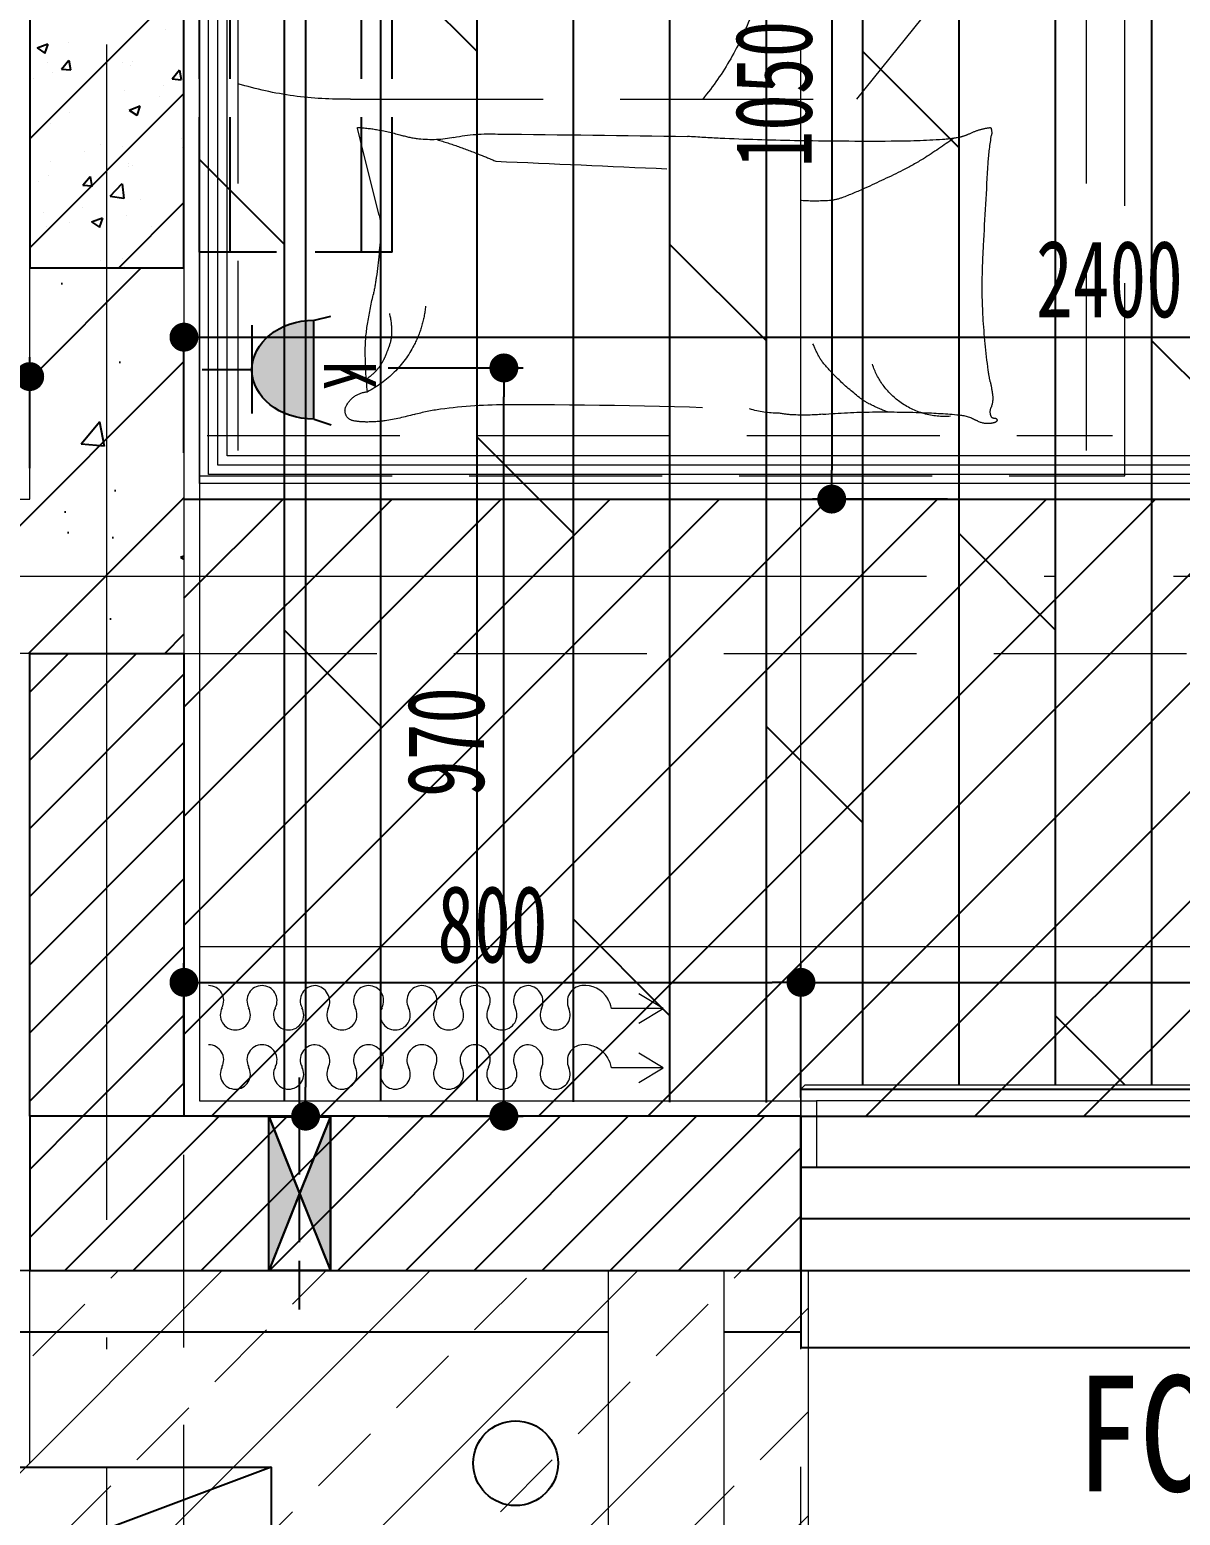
# Model space of a CAD drawing. Header units: millimetres. Extents: x 815519 to 890079, y 147095 to 251022.
# Drawn here: x 845512 to 847004, y 209400 to 211326 of the extents above; entities that cross this region are included whole.
import ezdxf
from ezdxf.enums import TextEntityAlignment as Align

# ---------------------------------------------------------------- set-up
doc = ezdxf.new("R2010")
doc.units = ezdxf.units.MM
doc.header["$LTSCALE"] = 1000
doc.linetypes.add('DASH', pattern=[0.35, 0.25, -0.1])
doc.linetypes.add('DOTE', pattern=[61.468, 50.8, -5.08, 0.508, -5.08])
doc.layers.get('Defpoints').update_dxf_attribs({"color": 1})
for name, color, linetype in [('-02插座图层', 30, 'Continuous'), ('A-完成面尺寸标注', 53, 'Continuous'), ('DOOR_FIRE', 4, 'Continuous'), ('DOOR_FIRE_TEXT', 7, 'Continuous'), ('EL-插座设备', 11, 'Continuous'), ('FC-材料分缝', 8, 'Continuous'), ('KTIAO', 125, 'Continuous'), ('L-立面', 7, 'Continuous'), ('PC_预制内墙', 31, 'Continuous'), ('PC_预制外墙', 11, 'Continuous'), ('PC_预制外墙填充', 252, 'Continuous'), ('PIPE-凝结', 150, 'Continuous'), ('PUB_HATCH', 8, 'Continuous'), ('Q◆03 公共标注', 44, 'Continuous'), ('SURFACE', 6, 'Continuous'), ('X-新风设备图', 8, 'Continuous'), ('看线', 163, 'Continuous'), ('砌墙(拆）', 12, 'Continuous'), ('空调', 9, 'Continuous')]:
    doc.layers.add(name, color=color, linetype=linetype)
for name, color, linetype, lineweight in [('EL-插座尺寸', 53, 'Continuous', 0), ('FF-活动家具', 33, 'Continuous', 0), ('FF-窗帘', 8, 'Continuous', 0), ('L-梁', 91, 'DASH', 0), ('RC-天花灯具尺寸', 53, 'Continuous', 0), ('RC-天花造型', 40, 'Continuous', 0), ('S-WALL', 255, 'Continuous', 0), ('S-装饰完成线', 30, 'Continuous', 0), ('S-轴线', 149, 'DOTE', 0), ('预留洞-空调', 6, 'Continuous', 25)]:
    doc.layers.add(name, color=color, linetype=linetype, lineweight=lineweight)
doc.styles.add('COMPLEX', font='COMPLEX')
doc.styles.add('DIM_FONT', font='SIMPLEX', dxfattribs={"width": 0.7, "bigfont": 'GBCBIG'})
doc.styles.get("Standard").update_dxf_attribs({"font": 'gbenor.shx', "bigfont": 'gbcbig.shx'})
doc.styles.add('TH-STYLE1', font='', dxfattribs={"width": 0.7})
doc.styles.add('宋体', font='', dxfattribs={"width": 0.8})
doc.styles.add('文字标注', font='')
doc.styles.get('TH-STYLE1').set_extended_font_data('STFangsong')
doc.styles.get('宋体').set_extended_font_data('NSimSun')
doc.styles.get('文字标注').set_extended_font_data('SimSun')
doc.linetypes.add('空调冷凝水管', pattern='A,0.14,-0.075,0.14,-0.075,0.14,-0.075,0.14,-0.075,0.14,-0.25,["N",Standard,S=0.2,R=0,X=-0.1,Y=-0.1],-0.25', length=1.5)
doc.dimstyles.new('[布局]1：50', dxfattribs={"dimtxt": 2, "dimasz": 0.75, "dimexe": 0.5, "dimexo": 0.8, "dimgap": 0.5, "dimtad": 1, "dimdec": 0, "dimlfac": 50, "dimrnd": 5, "dimdsep": 46, "dimtxsty": 'TH-STYLE1', "dimblk": 'DOT', "dimcen": 1, "dimdle": 0.5, "dimclrd": 53, "dimclre": 53, "dimclrt": 53, "dimadec": 0, "dimazin": 0, "dimtfac": 1, "dimtdec": 0, "dimtix": 1, "dimtmove": 2, "dimatfit": 3, "dimldrblk": 'HBA_DIMENSION_TICK-天华', "dimfxl": 3, "dimfxlon": 1, "dimarcsym": 0})
doc.dimstyles.new('TH-1：50', dxfattribs={"dimscale": 50, "dimtxt": 2, "dimasz": 0.75, "dimexe": 0.5, "dimexo": 0.8, "dimgap": 0.5, "dimtad": 1, "dimdec": 0, "dimrnd": 5, "dimdsep": 46, "dimtxsty": 'TH-STYLE1', "dimblk": 'DOT', "dimcen": 1, "dimdle": 0.5, "dimclrd": 53, "dimclre": 53, "dimclrt": 2, "dimadec": 0, "dimazin": 2, "dimtfac": 1, "dimtdec": 0, "dimtix": 1, "dimtmove": 2, "dimatfit": 3, "dimldrblk": 'HBA_DIMENSION_TICK-天华', "dimfxl": 3, "dimfxlon": 1, "dimarcsym": 0})
doc.dimstyles.new('TH-[布局]1：50', dxfattribs={"dimscale": 0, "dimtxt": 2, "dimasz": 0.75, "dimexe": 0.3, "dimexo": 0.8, "dimgap": 0.5, "dimtad": 1, "dimdec": 0, "dimrnd": 5, "dimdsep": 46, "dimtxsty": 'TH-STYLE1', "dimblk": 'DOT', "dimcen": 1, "dimdle": 0.5, "dimclrd": 53, "dimclre": 53, "dimclrt": 53, "dimadec": 0, "dimazin": 2, "dimtfac": 1, "dimtdec": 0, "dimtix": 1, "dimtmove": 2, "dimatfit": 3, "dimldrblk": 'HBA_DIMENSION_TICK-天华', "dimfxl": 3, "dimfxlon": 1, "dimarcsym": 0})

# ---------------------------------------------------------------- blocks, each defined once
blk = doc.blocks.new('A$C25BE450F')
at = {"layer": 'FF-活动家具', "linetype": 'DASH'}
for p, q in [((-1200, -26.6), (-1200, 2078.2)), ((-1200, 2078.2), (0, 2078.2)), ((0, 2078.2), (0, 0)), ((-1150, 49.2), (-1150, 2045.4)), ((-50, 49.2), (-50, 2045.4)), ((-1190.1, 2025.8), (-16.2, 2025.8))]:
    blk.add_line(p, q, dxfattribs=at)
for points in [[(-1000.7, 2006.6, 0.494818), (-1009.8, 1987.8)], [(-983, 2008.3, 0.049225), (-1000.7, 2006.6)], [(-959.3, 2006.6, 0.036831), (-983, 2008.3)], [(-921.4, 1998.4, 0.031893), (-959.3, 2006.6)], [(-214.8, 1999.1, 0.111249), (-192.2, 2006.4)], [(-173.5, 1989.4, -0.191716), (-173.5, 2000.9, -0.363489), (-168.6, 2003.5, 0.585858), (-165.9, 2006.6, 0.215512), (-167.9, 2008.6, 0.076444), (-175.3, 2010.3, 0.153708), (-192.2, 2006.4)], [(-1009.8, 1987.8, 0.263368), (-981.9, 1969)], [(-921.4, 1998.4, 0.035863), (-887.5, 1991.4, 0.032941), (-797.8, 1985.5, 0.009477), (-486.6, 1991.4, -0.073374), (-449.1, 1996.8)], [(-428.8, 1999.1, 0.033397), (-449.1, 1996.8)], [(-391.8, 1998.3, 0.03204), (-428.8, 1999.1)], [(-391.8, 1998.3, 0.018442), (-327.4, 1995.3)], [(-331.8, 1984.6, 0.048685), (-344.3, 1976.5)], [(-308, 1995.2, 0.027842), (-331.8, 1984.6)], [(-327.4, 1995.3, 0.010837), (-262.7, 1996.1)], [(-260.6, 1997.4, 0.088153), (-291.8, 1982.2, 0.077547), (-313.4, 1960.6)], [(-262.7, 1996.1, 0.014624), (-214.8, 1999.1)], [(-226, 2000.9, 0.088153), (-260.6, 1997.4)], [(-171.6, 1972.8, 0.129675), (-173.5, 1989.4)], [(-982, 1969.3, 0.027201), (-984.9, 1915.9)], [(-947.3, 1943.7, 0.077379), (-982.1, 1969.1)], [(-344.3, 1976.5, 0.023666), (-372.3, 1952.2)], [(-174.6, 1956, 0.01735), (-171.6, 1972.8)], [(-969.3, 1940, 0.05369), (-983.5, 1953)], [(-372.3, 1952.2, 0.031223), (-391.3, 1931.5)], [(-313.4, 1960.6, 0.077547), (-327.4, 1933.4)], [(-174.6, 1956, 0.019326), (-177.2, 1940.9)], [(-961.2, 1927.8, 0.070312), (-969.3, 1940)], [(-957.5, 1919.2, 0.015448), (-961.2, 1927.8)], [(-911.9, 1884.4, 0.047525), (-921.8, 1909, 0.077379), (-947.3, 1943.7)], [(-391.3, 1931.5, 0.046801), (-396.4, 1923.8)], [(-177.2, 1940.9, 0.018818), (-183.8, 1872.5)], [(-984.9, 1915.9, 0.042281), (-982, 1881.6)], [(-950.7, 1890.9, 0.082127), (-953.7, 1909, 0.013244), (-957.5, 1919.2)], [(-396.4, 1923.8, 0.023191), (-404.4, 1907.1)], [(-953.7, 1867.7, 0.064164), (-950.7, 1890.9)], [(-982, 1881.6, 0.01097), (-974.7, 1843.6)], [(-906.8, 1858.3, 0.047525), (-911.9, 1884.4)], [(-183.8, 1872.5, 0.021828), (-184.7, 1813.3)], [(-970.6, 1820.8, 0.018299), (-974.7, 1843.6)], [(-964.9, 1759.7, 0.023305), (-970.6, 1820.8)], [(-184.7, 1813.3, 0.006204), (-183.3, 1779.4)], [(-183.3, 1779.4, 0.001963), (-177.2, 1672.5)], [(-966.9, 1740.1, 0.073041), (-964.9, 1759.7)], [(-966.9, 1740.1), (-987.5, 1657.5), (-995, 1627.5, 0.510228), (-994.1, 1626.4)], [(-383.2, 1721.2, 0.033339), (-419.5, 1721.3)], [(-366.9, 1717.6, 0.072521), (-383.2, 1721.2)], [(-288, 1681.9, 0.009477), (-337, 1705.2, 0.015937), (-366.9, 1717.6)], [(-815.5, 1670.3, 0.000847), (-594.1, 1680)], [(-261.2, 1666.9, 0.024599), (-288, 1681.9)], [(-864.2, 1651.2, 0.009729), (-837.3, 1661.3, 0.007971), (-815.5, 1670.3)], [(-222.3, 1640.6, 0.016108), (-261.2, 1666.9)], [(-177.2, 1672.5, 0.028341), (-172.9, 1636.4)], [(-870, 1639.4, 0.078669), (-915.6, 1641.4, 0.047825), (-938, 1636.7)], [(-891.5, 1642.2, 0.009729), (-864.2, 1651.2)], [(-870, 1639.4, 0.06251), (-812.9, 1635)], [(-812.9, 1635, 0.00152), (-567.2, 1638)], [(-524.6, 1640.6, 0.008762), (-567.2, 1638)], [(-428.5, 1643.6, 0.007153), (-524.6, 1640.6)], [(-303, 1644.4, 0.005484), (-428.5, 1643.6)], [(-236.3, 1642.1, 0.014345), (-303, 1644.4)], [(-202.2, 1634.9, 0.062981), (-212.9, 1638.8, 0.04058), (-236.3, 1642.1)], [(-994.1, 1626.4, 0.023571), (-968.7, 1629.4)], [(-968.7, 1629.4, 0.034494), (-938, 1636.7)], [(-202.2, 1634.9, 0.048309), (-188.5, 1629.4, 0.03973), (-174.9, 1626.6)], [(-174.9, 1626.6, 0.36606), (-173.5, 1627.5)], [(-173.5, 1627.5, 0.117014), (-172.9, 1636.4)], [(-1004.2, 1589.6), (-347.4, 1589.6), (-50, 1219.9), (-50, 148.2, -0.160928), (-70, 78.2), (-1126.4, 78.2, -0.158603), (-1150, 148.2), (-1150, 1569.6)], [(-50, 1219.9, -0.052315), (-81, 1217.4, -0.010847), (-231.6, 1221.2, -0.093398), (-261.8, 1237.7, 0.103649), (-289.3, 1252, -0.016692), (-333.4, 1257.4, 0.000248), (-421.1, 1247.9, -0.017961), (-448.2, 1240.5, 0.027362), (-486.7, 1224.1), (-488.5, 1296.6), (-474.8, 1392, 0.031824), (-484.1, 1479.5, 0.085272), (-547.4, 1589.6)]]:
    blk.add_lwpolyline(points, format="xyb", dxfattribs=at)
blk.add_arc((-1014.7, 1124.6), 465.2, 88.7075, 106.9122, dxfattribs=at)
at = {"layer": 'FF-活动家具', "linetype": 'DASH', "style": 'DIM_FONT', "width": 0.8, "flags": 9}
for tag in ['YSIZE', 'XSIZE']:
    blk.add_attdef(tag, (-1200, 2078.2), '', height=0.5, dxfattribs=at)
blk = doc.blocks.new('wgwegwevberr')
at = {"layer": 'L-梁', "linetype": 'DASH'}
for p, q in [((845712.3, 139443.9), (850512.3, 139443.9)), ((845512.3, 137843.9), (845512.3, 139243.9)), ((845712.3, 137643.9), (845712.3, 139243.9)), ((845712.3, 139243.9), (850512.3, 139243.9))]:
    blk.add_line(p, q, dxfattribs=at)
blk = doc.blocks.new('_Dot')
at = {"color": 33, "linetype": 'ByBlock', "lineweight": -2}
blk.add_line((-0.5, 0), (-1, 0), dxfattribs=at)
at = {"color": 33, "linetype": 'ByBlock', "const_width": 0.5}
blk.add_lwpolyline([(-0.25, 0, 1), (0.25, 0, 1)], format="xyb", close=True, dxfattribs=at)
blk = doc.blocks.new('*D368')
at = {"layer": 'Defpoints', "color": 0, "transparency": 16777216}
for p in [(845737.4, 210887.5), (846127.1, 210887.5), (845712.3, 209917.5)]:
    blk.add_point(p, dxfattribs=at)
at = {"layer": 'EL-插座尺寸', "color": 53, "lineweight": -2, "transparency": 16777216}
for p, q in [((845977.1, 210887.5), (846152.1, 210887.5)), ((846127.1, 209955), (846127.1, 210850)), ((845977.1, 209917.5), (846152.1, 209917.5))]:
    blk.add_line(p, q, dxfattribs=at)
at = {"layer": 'EL-插座尺寸', "color": 53, "lineweight": -2, "transparency": 16777216, "xscale": 37.5, "yscale": 37.5, "zscale": 37.5}
for p, rotation in [((846127.1, 210887.5), 90), ((846127.1, 209917.5), 270)]:
    blk.add_blockref('_Dot', p, dxfattribs=dict(at, rotation=rotation))
at = {"layer": 'EL-插座尺寸', "color": 2, "transparency": 16777216, "insert": (846052.1, 210402.5), "char_height": 100, "attachment_point": 5, "rotation": 90, "style": 'TH-STYLE1'}
blk.add_mtext('970', dxfattribs=at)
blk = doc.blocks.new('HBA_DIMENSION_TICK-天华')
at = {"color": 50, "linetype": 'ByBlock'}
for points in [[(-72.714, 62.307), (-54.906, 79.963), (-12, -0.037), (0, 0)], [(-72.714, -62.307), (-54.906, -79.963), (-12, 0.037), (0, 0)]]:
    blk.add_solid(points, dxfattribs=at)
blk = doc.blocks.new('A$C1AEB30FF')
h = blk.add_hatch(color=8)
h.dxf.hatch_style = 1
h.paths.add_polyline_path([(40, -200), (0, -100), (40, 0)])
h.paths.add_polyline_path([(-40, -200), (0, -100), (-40, 0)])
at = {"color": 2, "linetype": 'DASH', "ltscale": 0.25}
blk.add_lwpolyline([(0, 50), (0, -250)], dxfattribs=at)
for points in [[(40, -200), (40, 0), (-40, 0), (-40, -200), (40, -200)], [(-40, -200), (0, -100), (-40, 0), (-40, -200)], [(40, -200), (0, -100), (40, 0), (40, -200)]]:
    blk.add_lwpolyline(points)
blk = doc.blocks.new('dddfg')
at = {"layer": '空调'}
for p, q in [((-230086.3, 24543.2), (-230086.3, 24368.2)), ((-229986.3, 24543.2), (-230086.3, 24543.2)), ((-230046.3, 24543.2), (-230046.3, 24368.2)), ((-229836.3, 24543.2), (-229936.3, 24543.2)), ((-229876.3, 24543.2), (-229876.3, 24368.2)), ((-229836.3, 24543.2), (-229836.3, 24368.2)), ((-230086.3, 24318.2), (-230086.3, 24118.2)), ((-230046.3, 24318.2), (-230046.3, 24118.2)), ((-229876.3, 24318.2), (-229876.3, 24118.2)), ((-229836.3, 24318.2), (-229836.3, 24118.2)), ((-230086.3, 24068.2), (-230086.3, 23868.2)), ((-230046.3, 24068.2), (-230046.3, 23868.2)), ((-229876.3, 24068.2), (-229876.3, 23868.2)), ((-229836.3, 24068.2), (-229836.3, 23868.2)), ((-230086.3, 23818.2), (-230086.3, 23643.2)), ((-230046.3, 23818.2), (-230046.3, 23643.2)), ((-229876.3, 23818.2), (-229876.3, 23643.2)), ((-229836.3, 23818.2), (-229836.3, 23643.2)), ((-230086.3, 23643.2), (-229986.3, 23643.2)), ((-229936.3, 23643.2), (-229836.3, 23643.2))]:
    blk.add_line(p, q, dxfattribs=at)
blk = doc.blocks.new('空调室外机')
at = {"linetype": 'ByBlock', "ltscale": 0.4}
for p, q in [((-375.2, 159.4), (-155.4, 76.9)), ((205, 76.9), (424.8, 159.4)), ((-375.2, -140.6), (-155.4, -58.2)), ((205, -58.2), (424.8, -140.6))]:
    blk.add_line(p, q, dxfattribs=at)
blk.add_lwpolyline([(424.8, -140.6), (424.8, 159.4), (-375.2, 159.4), (-375.2, -140.6)], close=True, dxfattribs=at)
at = {"style": 'COMPLEX', "width": 0.8}
blk.add_attdef('AC', (-83.7, -57, 0), '', height=125, dxfattribs=at)
blk = doc.blocks.new('$WINLIB2D$00000001')
for p, q in [((-0.5, 0.5), (0.5, 0.5)), ((-0.5, 0.5), (-0.5, -0.5)), ((0.5, -0.5), (0.5, 0.5)), ((0.5, 0.1667), (-0.5, 0.1667)), ((0.5, -0.1667), (-0.5, -0.1667)), ((-0.5, -0.5), (0.5, -0.5))]:
    blk.add_line(p, q)
blk = doc.blocks.new('*D1002')
at = {"layer": 'A-完成面尺寸标注', "color": 53, "lineweight": -2, "ltscale": 0.5, "transparency": 16777216}
for p, q in [((844812.3, 210757.5), (844812.3, 210901.3)), ((845512.3, 210757.5), (845512.3, 210901.3)), ((844849.8, 210876.3), (845474.8, 210876.3))]:
    blk.add_line(p, q, dxfattribs=at)
at = {"layer": 'Defpoints', "color": 0, "ltscale": 0.5, "transparency": 16777216}
for p in [(845512.3, 210876.3), (844812.3, 210717.5, 6.9), (845512.3, 210717.5, 6.9)]:
    blk.add_point(p, dxfattribs=at)
at = {"layer": 'A-完成面尺寸标注', "color": 53, "lineweight": -2, "ltscale": 0.5, "transparency": 16777216, "xscale": 37.49999999999999, "yscale": 37.49999999999999, "zscale": 37.49999999999999, "rotation": 180}
blk.add_blockref('_Dot', (844812.3, 210876.3), dxfattribs=at)
at = {"layer": 'A-完成面尺寸标注', "color": 53, "lineweight": -2, "ltscale": 0.5, "transparency": 16777216, "xscale": 37.49999999999999, "yscale": 37.49999999999999, "zscale": 37.49999999999999}
blk.add_blockref('_Dot', (845512.3, 210876.3), dxfattribs=at)
at = {"layer": 'A-完成面尺寸标注', "color": 53, "ltscale": 0.5, "transparency": 16777216, "insert": (845162.3, 210951.3), "char_height": 100, "attachment_point": 5, "style": 'TH-STYLE1'}
blk.add_mtext('700', dxfattribs=at)
blk = doc.blocks.new('*D1004')
at = {"layer": 'A-完成面尺寸标注', "color": 53, "lineweight": -2, "ltscale": 0.5, "transparency": 16777216}
for p, q in [((845752.3, 213317.5), (845895, 213317.5)), ((845870, 213280), (845870, 209955)), ((845752.3, 209917.5), (845895, 209917.5))]:
    blk.add_line(p, q, dxfattribs=at)
at = {"layer": 'Defpoints', "color": 0, "ltscale": 0.5, "transparency": 16777216}
for p in [(845712.3, 213317.5, 6.9), (845712.3, 209917.5, 6.9), (845870, 209917.5)]:
    blk.add_point(p, dxfattribs=at)
at = {"layer": 'A-完成面尺寸标注', "color": 53, "lineweight": -2, "ltscale": 0.5, "transparency": 16777216, "xscale": 37.49999999999999, "yscale": 37.49999999999999, "zscale": 37.49999999999999}
for p, rotation in [((845870, 213317.5), 90), ((845870, 209917.5), 270)]:
    blk.add_blockref('_Dot', p, dxfattribs=dict(at, rotation=rotation))
at = {"layer": 'A-完成面尺寸标注', "color": 53, "ltscale": 0.5, "transparency": 16777216, "insert": (845795, 211617.5), "char_height": 100, "attachment_point": 5, "rotation": 90, "style": 'TH-STYLE1'}
blk.add_mtext('3400', dxfattribs=at)
blk = doc.blocks.new('*D1015')
at = {"layer": 'A-完成面尺寸标注', "color": 53, "lineweight": -2, "ltscale": 0.5, "transparency": 16777216}
for p, q in [((845712.3, 209957.5), (845712.3, 210115.9)), ((846512.3, 209941.7), (846512.3, 210115.9)), ((845749.8, 210090.9), (846474.8, 210090.9))]:
    blk.add_line(p, q, dxfattribs=at)
at = {"layer": 'Defpoints', "color": 0, "ltscale": 0.5, "transparency": 16777216}
for p in [(846512.3, 210090.9), (845712.3, 209917.5, 6.9), (846512.3, 209901.7, 6.9)]:
    blk.add_point(p, dxfattribs=at)
at = {"layer": 'A-完成面尺寸标注', "color": 53, "lineweight": -2, "ltscale": 0.5, "transparency": 16777216, "xscale": 37.49999999999999, "yscale": 37.49999999999999, "zscale": 37.49999999999999, "rotation": 180}
blk.add_blockref('_Dot', (845712.3, 210090.9), dxfattribs=at)
at = {"layer": 'A-完成面尺寸标注', "color": 53, "lineweight": -2, "ltscale": 0.5, "transparency": 16777216, "xscale": 37.49999999999999, "yscale": 37.49999999999999, "zscale": 37.49999999999999}
blk.add_blockref('_Dot', (846512.3, 210090.9), dxfattribs=at)
at = {"layer": 'A-完成面尺寸标注', "color": 53, "ltscale": 0.5, "transparency": 16777216, "insert": (846112.3, 210165.9), "char_height": 100, "attachment_point": 5, "style": 'TH-STYLE1'}
blk.add_mtext('800', dxfattribs=at)
blk = doc.blocks.new('*D1014')
at = {"layer": 'A-完成面尺寸标注', "color": 53, "lineweight": -2, "ltscale": 0.5, "transparency": 16777216}
for p, q in [((846512.3, 209941.7), (846512.3, 210115.9)), ((848012.3, 209957.5), (848012.3, 210115.9)), ((846549.8, 210090.9), (847974.8, 210090.9))]:
    blk.add_line(p, q, dxfattribs=at)
at = {"layer": 'Defpoints', "color": 0, "ltscale": 0.5, "transparency": 16777216}
for p in [(848012.3, 210090.9), (848012.3, 209917.5, 6.9), (846512.3, 209901.7, 6.9)]:
    blk.add_point(p, dxfattribs=at)
at = {"layer": 'A-完成面尺寸标注', "color": 53, "lineweight": -2, "ltscale": 0.5, "transparency": 16777216, "xscale": 37.49999999999999, "yscale": 37.49999999999999, "zscale": 37.49999999999999, "rotation": 180}
blk.add_blockref('_Dot', (846512.3, 210090.9), dxfattribs=at)
at = {"layer": 'A-完成面尺寸标注', "color": 53, "lineweight": -2, "ltscale": 0.5, "transparency": 16777216, "xscale": 37.49999999999999, "yscale": 37.49999999999999, "zscale": 37.49999999999999}
blk.add_blockref('_Dot', (848012.3, 210090.9), dxfattribs=at)
at = {"layer": 'A-完成面尺寸标注', "color": 53, "ltscale": 0.5, "transparency": 16777216, "insert": (847262.3, 210165.9), "char_height": 100, "attachment_point": 5, "style": 'TH-STYLE1'}
blk.add_mtext('1500', dxfattribs=at)
blk = doc.blocks.new('*D531')
at = {"layer": 'Defpoints', "color": 0, "ltscale": 0.5, "transparency": 16777216}
for p in [(846912.3, 211767.5), (846552.2, 210717.5), (846912.3, 210717.5)]:
    blk.add_point(p, dxfattribs=at)
at = {"layer": 'RC-天花灯具尺寸', "color": 53, "lineweight": -2, "ltscale": 0.5, "transparency": 16777216}
for p, q in [((846702.2, 211767.5), (846527.2, 211767.5)), ((846552.2, 211730), (846552.2, 210755)), ((846702.2, 210717.5), (846527.2, 210717.5))]:
    blk.add_line(p, q, dxfattribs=at)
at = {"layer": 'RC-天花灯具尺寸', "color": 53, "lineweight": -2, "ltscale": 0.5, "transparency": 16777216, "xscale": 37.49999999999999, "yscale": 37.49999999999999, "zscale": 37.49999999999999}
for p, rotation in [((846552.2, 211767.5), 90), ((846552.2, 210717.5), 270)]:
    blk.add_blockref('_Dot', p, dxfattribs=dict(at, rotation=rotation))
at = {"layer": 'RC-天花灯具尺寸', "color": 53, "ltscale": 0.5, "transparency": 16777216, "insert": (846477.2, 211242.5), "char_height": 100, "attachment_point": 5, "rotation": 90, "style": 'TH-STYLE1'}
blk.add_mtext('1050', dxfattribs=at)
blk = doc.blocks.new('*D537')
at = {"layer": 'Defpoints', "color": 0, "transparency": 16777216}
for p in [(848112.3, 210927.4), (845712.3, 210717.5), (848112.3, 210717.5)]:
    blk.add_point(p, dxfattribs=at)
at = {"layer": 'Q◆03 公共标注', "color": 53, "lineweight": -2, "transparency": 16777216}
for p, q in [((845712.3, 210777.4), (845712.3, 210942.4)), ((848112.3, 210777.4), (848112.3, 210942.4)), ((845749.8, 210927.4), (848074.8, 210927.4))]:
    blk.add_line(p, q, dxfattribs=at)
at = {"layer": 'Q◆03 公共标注', "color": 53, "lineweight": -2, "transparency": 16777216, "xscale": 37.49999999999999, "yscale": 37.49999999999999, "zscale": 37.49999999999999, "rotation": 180}
blk.add_blockref('_Dot', (845712.3, 210927.4), dxfattribs=at)
at = {"layer": 'Q◆03 公共标注', "color": 53, "lineweight": -2, "transparency": 16777216, "xscale": 37.49999999999999, "yscale": 37.49999999999999, "zscale": 37.49999999999999}
blk.add_blockref('_Dot', (848112.3, 210927.4), dxfattribs=at)
at = {"layer": 'Q◆03 公共标注', "color": 53, "transparency": 16777216, "insert": (846912.3, 211002.4), "char_height": 100, "attachment_point": 5, "style": 'TH-STYLE1'}
blk.add_mtext('2400', dxfattribs=at)
blk = doc.blocks.new('*U237')
at = {"color": 4}
blk.add_line((-5, 40), (0, 35), dxfattribs=at)
blk.add_lwpolyline([(-5, 40), (-1495, 40), (-1500, 35), (-1500, -66.7), (0, -66.7), (0, 35), (0, 35)], dxfattribs=at)
at = {"layer": 'L-立面', "color": 251}
blk.add_line((-1500, 35), (0, 35), dxfattribs=at)
blk = doc.blocks.new('A$C0F24531A')
at = {"layer": 'EL-插座设备'}
blk.add_hatch(color=11, dxfattribs=at).paths.add_polyline_path([(-2.977, 5.372, 0.998307), (2.976, 5.372)])
at = {"layer": 'EL-插座设备', "color": 11}
for p, q in [((-2.977, 5.397), (-3.309, 6.215)), ((2.976, 5.406), (3.223, 6.198)), ((-2.977, 5.372), (2.976, 5.372)), ((2.976, 5.372), (2.976, 5.406)), ((2.672, 2.391), (-2.628, 2.391)), ((0, 2.401), (0, 0))]:
    blk.add_line(p, q, dxfattribs=at)
blk.add_arc((-0.001, 5.377), 2.976, 180.09681, 359.90268, dxfattribs=at)
blk = doc.blocks.new('A$C43BA3555')
at = {"layer": 'EL-插座设备', "color": 11, "xscale": 42.42424242361449, "yscale": 42.42424242361449, "zscale": 42.42424242361449, "rotation": 180}
blk.add_blockref('A$C0F24531A', (0, 0), dxfattribs=at)
at = {"layer": 'EL-插座设备', "color": 11, "style": '文字标注'}
blk.add_attdef('F', (-32.4, -348.7), '', height=106.1, dxfattribs=at)
blk = doc.blocks.new('TT')
at = {"layer": 'FF-窗帘'}
for points in [[(848521.8, 209049.9), (848490.2, 209068.9)], [(848490.2, 209030.9), (848521.8, 209049.9), (848454.8, 209049.9)]]:
    blk.add_lwpolyline(points, dxfattribs=at)
for centre, major_axis, start_param, end_param in [((847932.3, 209060.1), (13.8, 13.8), 5.00783, 7.068583), ((848001.5, 209060.1), (-13.8, 13.8), -0.785398, 1.275355), ((848001.5, 209060.1), (13.8, 13.8), 5.00783, 7.068583), ((848070.6, 209060.1), (-13.8, 13.8), -0.785398, 1.275355), ((848068.4, 209058.8), (-14.8, 14.8), 3.489837, 5.393995), ((848139.7, 209060.1), (-13.8, 13.8), -0.785398, 1.275355), ((848139.7, 209060.1), (-13.8, 13.8), 3.437033, 5.497787), ((848208.8, 209060.1), (-13.8, 13.8), -0.785398, 1.275355), ((848208.8, 209060.1), (-13.8, 13.8), 3.437033, 5.497787), ((848277.9, 209060.1), (13.8, 13.8), 0.785398, 2.846152), ((848277.9, 209060.1), (-13.8, 13.8), 3.437033, 5.497787), ((848347.1, 209060.1), (13.8, 13.8), 0.785398, 2.846152), ((848344.9, 209058.8), (-14.8, 14.8), 3.489837, 5.393995), ((848418.3, 209058.8), (14.8, 14.8), 0.889191, 2.793348), ((848419.8, 209044.9), (24.7, 24.7), 6.038207, 7.172376), ((847966.9, 209041.6), (13.8, 13.8), 1.866237, 3.926991), ((847966.9, 209041.6), (-13.8, 13.8), 2.356194, 4.416948), ((848036, 209041.6), (13.8, 13.8), 1.866237, 3.926991), ((848036, 209041.6), (-13.8, 13.8), 2.356194, 4.416948), ((848105.1, 209041.6), (-13.8, 13.8), 0.348244, 2.356194), ((848105.1, 209041.6), (-13.8, 13.8), 2.356194, 4.416948), ((848174.3, 209041.6), (13.8, 13.8), 1.866237, 3.926991), ((848174.3, 209041.6), (-13.8, 13.8), 2.356194, 4.416948), ((848243.4, 209041.6), (13.8, 13.8), 1.866237, 3.926991), ((848243.4, 209041.6), (-13.8, 13.8), 2.356194, 4.416948), ((848312.5, 209041.6), (13.8, 13.8), 1.866237, 3.926991), ((848312.5, 209041.6), (-13.8, 13.8), 2.356194, 4.416948), ((848381.6, 209041.6), (-13.8, 13.8), 0.348244, 2.356194), ((848381.6, 209041.6), (-13.8, 13.8), 2.356194, 4.364145), ((848414.1, 209041.6), (-29.3, 29.3), 4.129316, 4.46741)]:
    blk.add_ellipse(centre, major_axis=major_axis, ratio=1, start_param=start_param, end_param=end_param, dxfattribs=at)
blk = doc.blocks.new('*D1481')
at = {"layer": 'Defpoints', "color": 0, "ltscale": 0.5, "transparency": 16777216}
for p in [(844870.8, 213417.5), (845512.3, 213417.5), (845512.3, 210717.5)]:
    blk.add_point(p, dxfattribs=at)
at = {"layer": 'X-新风设备图', "color": 53, "lineweight": -2, "ltscale": 0.5, "transparency": 16777216}
for p, q in [((844945.8, 213417.5), (844845.8, 213417.5)), ((844870.8, 210755), (844870.8, 213380)), ((844945.8, 210717.5), (844845.8, 210717.5))]:
    blk.add_line(p, q, dxfattribs=at)
at = {"layer": 'X-新风设备图', "color": 53, "lineweight": -2, "ltscale": 0.5, "transparency": 16777216, "xscale": 37.5, "yscale": 37.5, "zscale": 37.5}
for p, rotation in [((844870.8, 213417.5), 90), ((844870.8, 210717.5), 270)]:
    blk.add_blockref('_Dot', p, dxfattribs=dict(at, rotation=rotation))
at = {"layer": 'X-新风设备图', "color": 2, "ltscale": 0.5, "transparency": 16777216, "insert": (844795.8, 212067.5), "char_height": 100, "attachment_point": 5, "rotation": 90, "style": 'TH-STYLE1'}
blk.add_mtext('2700', dxfattribs=at)
blk = doc.blocks.new('A$C746D5DE6')
at = {"layer": 'PC_预制内墙'}
for p, q in [((3500, 1467.2), (3700, 1667.1)), ((3676, 1608.4), (3676, 1608.4)), ((3509.6, 1584.9), (3523.6, 1590.2)), ((3509.6, 1584.9), (3519.6, 1578.1)), ((3519.8, 1577.7), (3523.9, 1589.8)), ((3549.7, 1591.7), (3549.7, 1591.7)), ((3523.7, 1566.4), (3523.7, 1566.4)), ((3541.1, 1557.3), (3550.8, 1568.8)), ((3553.4, 1555.9), (3551.1, 1568.4)), ((3620.9, 1565.7), (3620.9, 1565.7)), ((3630.5, 1561.9), (3630.5, 1561.9)), ((3632.9, 1567.9), (3632.9, 1567.9)), ((3504.3, 1545.7), (3504.3, 1545.7)), ((3529.1, 1552.9), (3529.1, 1552.9)), ((3541.1, 1557.3), (3553.1, 1556.3)), ((3684.6, 1544.8), (3694.2, 1556.3)), ((3684.6, 1544.8), (3696.5, 1543.7)), ((3696.8, 1543.3), (3694.5, 1555.8)), ((3500, 1325.7), (3700, 1525.7)), ((3623.4, 1529.5), (3623.4, 1529.5)), ((3668.9, 1521.8), (3668.9, 1521.8)), ((3673.5, 1536.1), (3673.5, 1536.1)), ((3629, 1504.3), (3643, 1509.7)), ((3629, 1504.3), (3639, 1497.6)), ((3639.2, 1497.2), (3643.3, 1509.3)), ((3526.6, 1486.3), (3526.6, 1486.3)), ((3552.2, 1501.8), (3552.2, 1501.8)), ((3630.5, 1501.3), (3630.5, 1501.3)), ((3696.6, 1467.2), (3696.6, 1467.2)), ((3570.8, 1450.6), (3570.8, 1450.6)), ((3591.6, 1459.7), (3591.6, 1459.7)), ((3620.9, 1457.2), (3620.9, 1457.2)), ((3698.3, 1455.2), (3698.3, 1455.2)), ((3527, 1437.4), (3527, 1437.4)), ((3628.1, 1434.8), (3628.1, 1434.8)), ((3628.6, 1431.8), (3628.6, 1431.8)), ((3633.7, 1432.9), (3633.7, 1432.9)), ((3512, 1411.8), (3512, 1411.8)), ((3524.2, 1419.8), (3524.2, 1419.8)), ((3568.9, 1406.9), (3578.5, 1418.4)), ((3568.9, 1406.9), (3580.8, 1405.9)), ((3581.1, 1405.4), (3578.8, 1418)), ((3604.4, 1392.9), (3620, 1409.1)), ((3622.5, 1389.7), (3620.3, 1408.7)), ((3604.4, 1392.9), (3622.2, 1390.1)), ((3644, 1388.3), (3644, 1388.3)), ((3518.2, 1371.7), (3518.2, 1371.7)), ((3568.3, 1378.3), (3568.3, 1378.3)), ((3615.6, 1299.9), (3700, 1384.3)), ((3625.6, 1368.2), (3625.6, 1368.2)), ((3521.8, 1353.2), (3521.8, 1353.2)), ((3551.8, 1358.1), (3551.8, 1358.1)), ((3580.3, 1359.3), (3594.3, 1364.7)), ((3580.3, 1359.3), (3590.3, 1352.6)), ((3590.6, 1352.2), (3594.6, 1364.2)), ((3658.5, 1353.6), (3658.5, 1353.6)), ((3620.4, 1312.5), (3620.4, 1312.5)), ((3591.4, 1309.4), (3591.4, 1309.4)), ((3623.2, 1301.6), (3623.2, 1301.6))]:
    blk.add_line(p, q, dxfattribs=at)
blk.add_lwpolyline([(3700, 3299.9), (3500, 3299.9), (3500, 1299.9), (3700, 1299.9)], close=True, dxfattribs=at)
at = {"layer": 'PC_预制外墙'}
for points in [[(3700, 200), (3500, 200), (3500, 800), (3700, 800)], [(4500, 200), (3500, 200), (3500, 0), (4500, 0), (4500, 200)]]:
    blk.add_lwpolyline(points, close=True, dxfattribs=at)
at = {"layer": 'PC_预制外墙填充'}
for p, q in [((3500, 749.8), (3550.2, 800)), ((3500, 661.4), (3638.6, 800)), ((3500, 573), (3700, 773)), ((3500, 484.6), (3700, 684.6)), ((3500, 396.2), (3700, 596.2)), ((3500, 307.8), (3700, 507.8)), ((3500, 219.4), (3700, 419.4)), ((3569, 200), (3700, 331)), ((3657.4, 200), (3700, 242.6)), ((3500, 131), (3569, 200)), ((3500, 42.6), (3657.4, 200)), ((3545.7, 0), (3745.7, 200)), ((3634.1, 0), (3834.1, 200)), ((3722.5, 0), (3922.5, 200)), ((3810.9, 0), (4010.9, 200)), ((3899.3, 0), (4099.3, 200)), ((3987.7, 0), (4187.7, 200)), ((4076.1, 0), (4276.1, 200)), ((4164.5, 0), (4364.5, 200)), ((4252.8, 0), (4452.8, 200)), ((4341.2, 0), (4500, 158.7)), ((4429.6, 0), (4500, 70.3))]:
    blk.add_line(p, q, dxfattribs=at)

msp = doc.modelspace()

# ---------------------------------------------------------------- hatches: boundary and pattern name
at = {"layer": 'FC-材料分缝', "ltscale": 0.5}
h = msp.add_hatch(dxfattribs=at)
h.set_pattern_fill('DOLMIT', color=250, scale=500, angle=90, style=0, double=1)
h.set_pattern_definition([(90, (848092.29, 213297.52), (-125, 8e-15), []), (135, (848092.3, 213297.52), (-250, -250), [176.777, -353.553])])
h.paths.add_polyline_path([(845732.3, 213297.5), (848092.3, 213297.5), (848092.3, 209937.5), (848012.3, 209937.5), (848012.3, 209952.5), (848007.3, 209957.5), (846517.3, 209957.5), (846512.3, 209952.5), (846512.3, 209935), (845732.3, 209937.5)])
at = {"layer": 'PUB_HATCH'}
h = msp.add_hatch(dxfattribs=at)
h.set_pattern_fill('钢筋混凝土', color=256, scale=50, style=0)
h.set_pattern_definition([(45, (-168259.29, 41209.81), (-88.388348, 88.388348), []), (50, (-168259.3, 41209.8), (358.63009, -31.37607), [37.5, -412.5]), (355, (-168259.3, 41209.8), (-69.37567, 376.09607), [30, -330]), (100.4514, (-168229.4, 41207.2), (289.25469, 344.71977), [31.8701, -350.57106]), (46.1842, (-168259.3, 41309.8), (533.62052, -82.7595), [56.25, -618.75]), (96.6356, (-168214.8, 41302.9), (467.33135, 487.05894), [47.80514, -525.8565]), (351.1842, (-168259.3, 41309.8), (467.33097, 487.0593), [45, -495]), (21, (-168209.3, 41284.8), (298.45353, -201.309445), [37.5, -412.5]), (326, (-168209.3, 41284.8), (121.65767, 362.57502), [30, -330]), (71.4514, (-168184.42, 41268.03), (420.11131, 161.26525), [31.8701, -350.57106]), (37.5, (-168259.29, 41209.81), (6.079928, 166.446927), [0, -326, 0, -335, 0, -331.25]), (7.5, (-168259.3, 41209.8), (131.53477, 197.205856), [0, -191, 0, -318.5, 0, -126.25]), (327.5, (-168370.79, 41209.81), (266.911218, -11.277436), [0, -125, 0, -390, 0, -517.5]), (317.5, (-168420.8, 41209.8), (291.593085, 50.05249), [0, -162.5, 0, -259, 0, -367.5])])
h.paths.add_polyline_path([(845012.3, 210717.5), (845012.3, 210517.5), (845712.3, 210517.5), (845712.3, 211017.5), (845512.3, 211017.5), (845512.3, 210717.5)])
at = {"layer": 'S-WALL', "ltscale": 0.5}
h = msp.add_hatch(dxfattribs=at)
h.set_pattern_fill('ANSI33', color=251, scale=30)
h.set_pattern_definition([(45, (-6788.62, -29122.43), (-134.70384, 134.70384), []), (45, (-6653.91, -29122.43), (-134.70384, 134.70384), [95.25, -47.625])])
h.paths.add_polyline_path([(846521.9, 209717.5), (844912.3, 209717.5), (844912.3, 208837.5), (846521.9, 208837.5)])
at = {"layer": '砌墙(拆）', "ltscale": 0.5}
h = msp.add_hatch(dxfattribs=at)
h.set_pattern_fill('ANSI31', color=8, scale=800)
h.set_pattern_definition([(45, (0, 0), (-70.710678, 70.710678), [])])
h.paths.add_polyline_path([(848112.3, 210717.5), (845712.3, 210717.5), (845712.3, 209917.5), (846512.3, 209917.5), (847912.3, 209917.5), (848112.3, 209917.5)])

# ---------------------------------------------------------------- linework, layer by layer
at = {"layer": 'PIPE-凝结', "color": 4, "linetype": '空调冷凝水管', "ltscale": 0.5}
msp.add_circle((846142.3, 209467.5, -400), 55, dxfattribs=at)
at = {"layer": 'RC-天花造型', "ltscale": 0.5}
for p, q in [((848092.3, 210737.5), (845732.3, 210737.5)), ((845732.3, 210137.5), (848092.3, 210137.5))]:
    msp.add_line(p, q, dxfattribs=at)
msp.add_lwpolyline([(845732.3, 213197.5), (848092.3, 213197.5), (848092.3, 210737.5), (845732.3, 210737.5)], close=True, dxfattribs=at)
at = {"layer": 'RC-天花造型', "color": 250, "ltscale": 0.5}
for points in [[(845744.3, 213185.5), (848080.3, 213185.5), (848080.3, 210749.5), (845744.3, 210749.5)], [(845756.3, 213173.5), (848068.3, 213173.5), (848068.3, 210761.5), (845756.3, 210761.5)]]:
    msp.add_lwpolyline(points, close=True, dxfattribs=at)
at = {"layer": 'RC-天花造型', "color": 8, "ltscale": 0.5}
msp.add_lwpolyline([(845768.3, 213161.5), (848056.3, 213161.5), (848056.3, 210773.5), (845768.3, 210773.5)], close=True, dxfattribs=at)
at = {"layer": 'S-WALL'}
for p, q in [((845712.3, 213317.5), (845712.3, 210617.5)), ((845712.3, 210617.5), (845712.3, 209917.5)), ((845712.3, 209917.5), (846312.3, 209917.5)), ((846512.3, 209917.5), (846312.3, 209917.5)), ((846512.3, 209717.5), (846512.3, 209917.5)), ((844912.3, 209717.5), (845612.3, 209717.5)), ((845612.3, 209717.5), (846262.3, 209717.5)), ((846262.3, 209717.5), (846262.3, 209067.5)), ((846412.3, 209717.5), (846412.3, 208917.5)), ((846412.3, 209717.5), (846512.3, 209717.5))]:
    msp.add_line(p, q, dxfattribs=at)
msp.add_lwpolyline([(845012.3, 210717.5), (845512.3, 210717.5), (845512.3, 213417.5), (845712.3, 213417.5), (845712.3, 210517.5), (845012.3, 210517.5)], close=True, dxfattribs=at)
at = {"layer": 'S-WALL', "ltscale": 0.5}
msp.add_lwpolyline([(846521.9, 209717.5), (844912.3, 209717.5), (844912.3, 208837.5), (846521.9, 208837.5)], close=True, dxfattribs=at)
at = {"layer": 'S-装饰完成线'}
msp.add_line((847992.3, 209937.5), (846532.3, 209937.5), dxfattribs=at)
msp.add_lwpolyline([(844792.3, 210637.5), (844792.3, 210737.5), (845492.3, 210737.5), (845492.3, 213437.5), (847112.3, 213437.5), (847112.3, 213297.5), (845732.3, 213297.5), (845732.3, 209937.5), (846532.3, 209937.5), (846532.3, 209850.9)], dxfattribs=at)
at = {"layer": 'S-轴线', "linetype": 'DOTE', "ltscale": 0.03}
for p, q in [((845612.3, 207938.9), (845612.3, 219864.7)), ((846512.3, 207938.9), (846512.3, 219864.7)), ((841463.2, 210617.5), (852959.1, 210617.5))]:
    msp.add_line(p, q, dxfattribs=at)
at = {"layer": 'SURFACE'}
for p, q in [((846512.3, 209717.5), (846512.3, 209637.5)), ((846262.3, 209637.5), (845432.3, 209637.5)), ((846512.3, 209637.5), (846412.3, 209637.5))]:
    msp.add_line(p, q, dxfattribs=at)
at = {"layer": '看线'}
msp.add_lwpolyline([(846512.3, 209637.5), (846512.3, 209617.5), (848012.3, 209617.5), (848012.3, 209637.5)], dxfattribs=at)
at = {"layer": '砌墙(拆）', "color": 1, "linetype": 'Continuous', "ltscale": 0.5}
msp.add_line((845712.3, 210717.5), (848112.3, 210717.5), dxfattribs=at)

# ---------------------------------------------------------------- block references
at = {"ltscale": 0.5}
msp.add_blockref('A$C746D5DE6', (842012.3, 209717.5), dxfattribs=at)
at = {"layer": 'DOOR_FIRE'}
ref = msp.add_blockref('$WINLIB2D$00000001', (847262.3, 209817.5), dxfattribs=dict(at, xscale=1500, yscale=200, zscale=200))
ref.add_attrib('A', 'FC1517', dxfattribs={"layer": 'DOOR_FIRE_TEXT', "height": 150, "style": '宋体', "width": 0.8}).set_placement((846869.9, 209386.1), align=Align.BOTTOM_LEFT)
at = {"layer": 'EL-插座设备'}
ref = msp.add_blockref('A$C43BA3555', (845735.8, 210885.2), dxfattribs=dict(at, xscale=-0.508, yscale=0.635, zscale=0.508, rotation=90))
ref.add_attrib('F', 'K', (845893.9, 210896.4), dxfattribs={"layer": '-02插座图层', "color": 11, "height": 67.3, "rotation": 270, "style": '文字标注', "width": 0.8})
at = {"layer": 'FF-活动家具', "linetype": 'DASH', "xscale": -1, "rotation": 180}
msp.add_blockref('A$C25BE450F', (846932.3, 212825.7), dxfattribs=at)
at = {"layer": 'FF-活动家具', "linetype": 'DASH', "extrusion": (0, 0, -1), "zscale": -1, "rotation": 180}
msp.add_blockref('dddfg', (-1075818.6, 235580.7), dxfattribs=at)
at = {"layer": 'FF-活动家具', "ltscale": 0.5}
msp.add_blockref('*U237', (848012.3, 209917.5), dxfattribs=at)
at = {"layer": 'FF-窗帘'}
for p in [(-2188, 1007.1), (-2188, 930.4)]:
    msp.add_blockref('TT', p, dxfattribs=at)
at = {"layer": 'KTIAO', "extrusion": (0, 0, -1)}
ref = msp.add_blockref('空调室外机', (-845450.1, 209303.1), dxfattribs=dict(at, zscale=-1))
ref.add_attrib('AC', '2AC', (845267.1, 209246.1), dxfattribs={"layer": '0', "height": 125, "style": 'COMPLEX', "width": 0.8})
at = {"layer": 'L-梁', "color": 7}
msp.add_blockref('wgwegwevberr', (0, 71273.6), dxfattribs=at)
at = {"layer": '预留洞-空调', "xscale": -1, "rotation": 180}
for p in [(845862.3, 209717.5), (845862.3, 209716.8)]:
    msp.add_blockref('A$C1AEB30FF', p, dxfattribs=at)

# ---------------------------------------------------------------- dimensions: what is measured, and where the dimension line sits
at = {"layer": 'A-完成面尺寸标注', "ltscale": 0.5}
dim = msp.add_linear_dim(base=(845870, 209917.5, -6.9), p1=(845712.3, 213317.5), p2=(845712.3, 209917.5), angle=90, dimstyle='[布局]1：50', override={"dimscale": 50, "dimlfac": 1}, dxfattribs=at)
dim.commit()
dim.dimension.update_dxf_attribs({"geometry": '*D1004', "text_midpoint": (845795, 211617.5, -6.9)})
for base, p1, p2, picture, middle in [((845512.3, 210876.3, -6.9), (844812.3, 210717.5), (845512.3, 210717.5), '*D1002', (845162.3, 210951.3, -6.9)), ((846512.3, 210090.9, -6.9), (845712.3, 209917.5), (846512.3, 209901.7), '*D1015', (846112.3, 210165.9, -6.9)), ((848012.3, 210090.9, -6.9), (846512.3, 209901.7), (848012.3, 209917.5), '*D1014', (847262.3, 210165.9, -6.9))]:
    dim = msp.add_linear_dim(base=base, p1=p1, p2=p2, dimstyle='[布局]1：50', override={"dimscale": 50, "dimlfac": 1}, dxfattribs=at)
    dim.commit()
    dim.dimension.update_dxf_attribs({"geometry": picture, "text_midpoint": middle})
at = {"layer": 'EL-插座尺寸'}
dim = msp.add_linear_dim(base=(846127.1, 210887.5), p1=(845712.3, 209917.5), p2=(845737.4, 210887.5), angle=90, dimstyle='TH-1：50', dxfattribs=at)
dim.commit()
dim.dimension.update_dxf_attribs({"geometry": '*D368', "text_midpoint": (846052.1, 210402.5)})
at = {"layer": 'Q◆03 公共标注'}
dim = msp.add_linear_dim(base=(848112.3, 210927.4, -6.9), p1=(845712.3, 210717.5, -6.9), p2=(848112.3, 210717.5, -6.9), dimstyle='TH-[布局]1：50', override={"dimscale": 50, "dimlfac": 1}, dxfattribs=at)
dim.commit()
dim.dimension.update_dxf_attribs({"geometry": '*D537', "text_midpoint": (846912.3, 211002.4, -6.9)})
at = {"layer": 'RC-天花灯具尺寸', "ltscale": 0.5}
dim = msp.add_linear_dim(base=(846552.2, 210717.5, -6.9), p1=(846912.3, 211767.5, -6.9), p2=(846912.3, 210717.5, -6.9), angle=90, dimstyle='[布局]1：50', override={"dimscale": 50, "dimlfac": 1}, dxfattribs=at)
dim.commit()
dim.dimension.update_dxf_attribs({"geometry": '*D531', "text_midpoint": (846477.2, 211242.5, -6.9)})
at = {"layer": 'X-新风设备图', "ltscale": 0.5}
dim = msp.add_linear_dim(base=(844870.8, 213417.5), p1=(845512.3, 210717.5), p2=(845512.3, 213417.5), angle=90, dimstyle='TH-1：50', override={"dimfxl": 1.5, "dimarcsym": 1}, dxfattribs=at)
dim.commit()
dim.dimension.update_dxf_attribs({"geometry": '*D1481', "text_midpoint": (844795.8, 212067.5)})

doc.saveas('drawing.dxf')
